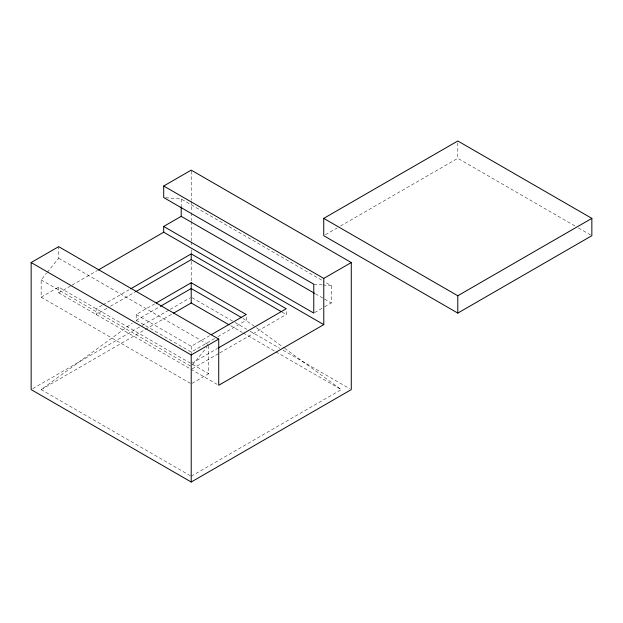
<?xml version="1.0" encoding="UTF-8"?>
<svg xmlns="http://www.w3.org/2000/svg" width="623" height="623" viewBox="0 0 623 623"><rect width="100%" height="100%" fill="white"/><g stroke="black" fill="none" stroke-linecap="round" stroke-linejoin="round"><path stroke-width="0.47" stroke-dasharray="3.12 2.34" d="M190.381 383.347L41.157 297.194L41.157 279.867L46.585 273.147M47.192 272.399L58.663 258.21L58.663 246.653M192.421 365.008L206.914 347.089M190.381 475.762L41.157 389.609L132.263 323.166M41.157 297.194L58.663 287.086L208.721 373.722L208.721 344.846M58.663 287.086L58.663 292.865L71.263 285.583M72.104 285.1L97.32 270.546M102.063 305.348L96.176 308.743L96.176 314.522L107.109 308.214M102.904 304.865L128.977 289.812M110.473 306.267L134.864 292.187M214.561 338.585L191.214 352.065L136.196 320.3L136.196 314.522L154.535 303.931M136.196 320.3L159.535 306.82M32.832 388.635L141.514 325.891M142.356 325.408L169.308 309.841M170.157 309.358L190.373 297.685M41.157 389.609L172.773 313.618M325.416 234.731L337.144 227.963M340.501 226.024L457.796 158.304L575.091 226.024M136.196 314.522L191.214 346.287L209.554 335.704M217.894 336.661L246.241 320.3L246.241 314.522M192.055 363.131L217.287 348.561M192.055 368.909L218.969 353.366M219.81 352.883L286.253 314.522L286.253 309.709M192.048 383.347L208.721 373.722M314.599 312.598L323.773 307.303M324.606 306.82L331.272 302.973L331.272 285.646L324.567 281.775M191.214 476.245L341.279 389.609L284.727 348.366M165.547 197.717L181.215 199.01L323.726 281.285M313.766 284.197L322.06 284.882M322.979 284.96L331.272 285.646M578.448 227.963L591.85 235.704M315.347 293.776L323.726 298.612M324.567 299.102L331.272 302.973M282.048 312.092L286.253 314.522M242.9 318.376L255.664 327.176M192.055 297.685L234.178 322.005M235.027 322.488L246.817 329.294M250.189 331.241L279.672 348.265M283.044 350.212L349.596 388.635M230.619 325.72L242.355 332.495M243.196 332.978L275.047 351.372M275.888 351.855L341.279 389.609M58.663 258.21L207.887 344.363M41.157 279.867L190.381 366.02M58.663 292.865L190.373 368.909M190.926 369.229L217.045 384.305M256.45 327.745L283.94 347.798M457.796 142.901L457.796 158.304M191.214 171.099L191.214 200.193M191.214 201.167L191.214 211.836M191.214 212.809L191.214 220.565M191.214 221.539L191.214 240.937M191.214 241.903L191.214 245.789M191.214 249.667L191.214 253.545M191.214 261.31L191.214 281.674M191.214 346.287L191.214 354.004M181.215 199.01L181.215 205.746"/><path stroke-width="0.93" d="M163.701 186.012L191.214 170.126L351.279 262.54L351.279 389.609L191.214 482.023L31.15 389.609L31.15 262.54L58.663 246.653L218.728 339.068L218.728 385.279L323.773 324.63L323.773 278.426L163.701 186.012L163.701 197.561L313.766 284.197L313.766 313.081L163.701 226.445L163.701 232.215L323.773 324.63M163.701 226.445L181.215 216.337L314.506 293.293M98.154 270.063L163.701 232.215M130.659 288.838L191.214 253.88L286.253 308.743L218.128 348.078M135.705 291.704L191.214 259.651L281.207 311.609M156.202 302.973L191.214 282.756L246.241 314.522L211.22 334.738M160.368 306.337L191.214 288.535L241.233 317.411M323.742 218.377L457.796 140.977L591.85 218.377L591.85 235.704L457.796 313.096L323.742 235.704L323.742 218.377L457.796 295.769L591.85 218.377M173.607 313.135L191.214 302.973L228.937 324.754M31.15 262.54L191.214 354.954L218.728 339.068M323.773 278.426L351.279 262.54M457.796 295.769L457.796 313.096M191.214 253.88L191.214 259.651M191.214 282.756L191.214 302.973M191.214 354.954L191.214 482.023M181.215 206.704L181.215 216.337"/></g></svg>
